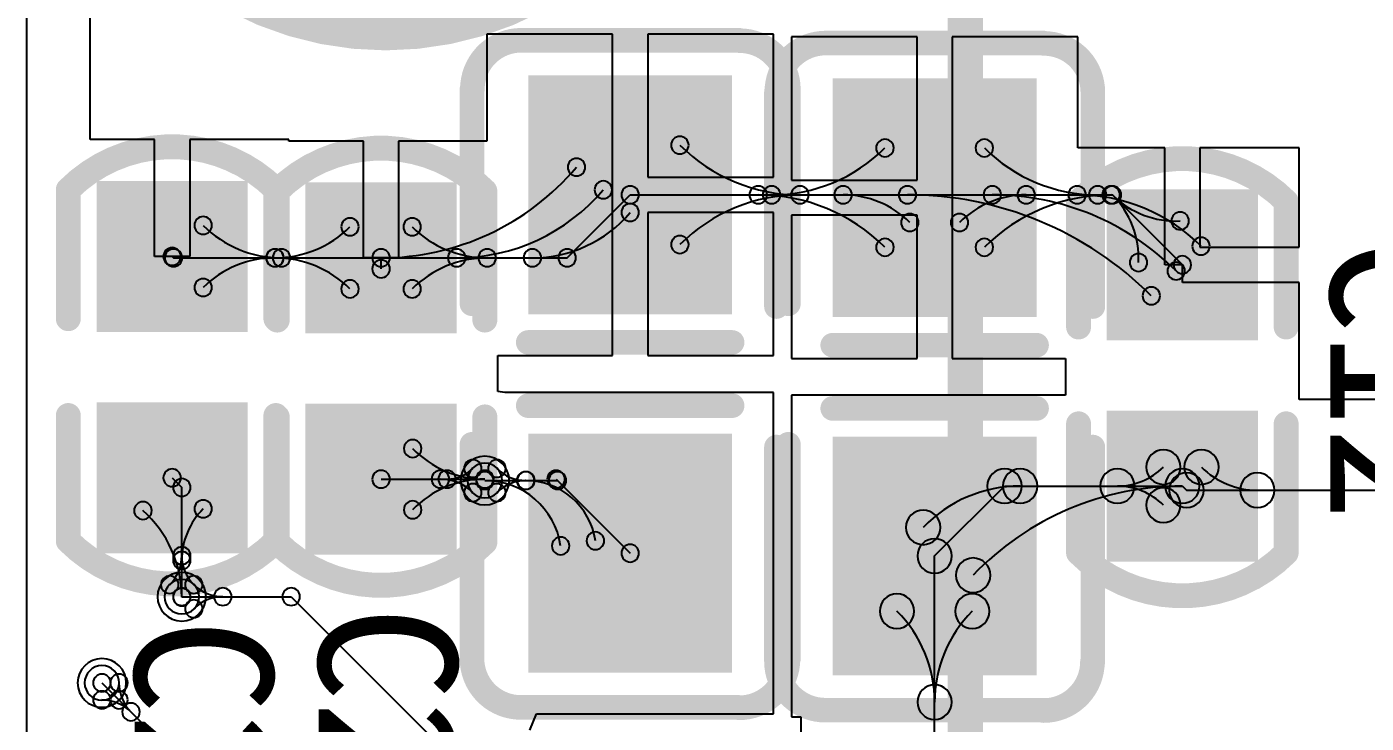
# Model space of a CAD drawing. Header units: inches. Extents: x 32166 to 66782, y 2386 to 7162.
# Drawn here: x 32666.61 to 32710.17, y 3834.16 to 3856.82 of the extents above; entities that cross this region are included whole.
import ezdxf

# ---------------------------------------------------------------- set-up
doc = ezdxf.new("R2010")
doc.units = ezdxf.units.IN
doc.header["$LTSCALE"] = 0.64311
doc.header["$MEASUREMENT"] = 0
for name, color, linetype in [('KEEPOUTLAYER', 6, 'CONTINUOUS'), ('MULTILAYER', 9, 'CONTINUOUS'), ('TOPLAYER', 1, 'CONTINUOUS'), ('TOPOVERLAY', 2, 'CONTINUOUS'), ('TOPPASTE', 8, 'CONTINUOUS'), ('TOPSOLDER', 216, 'CONTINUOUS')]:
    doc.layers.add(name, color=color, linetype=linetype)
doc.styles.get("Standard").update_dxf_attribs({"font": 'txt', "width": 0.8})

msp = doc.modelspace()

# ---------------------------------------------------------------- linework, layer by layer
at = {"layer": 'KEEPOUTLAYER'}
msp.add_line((32666.613, 3758.354), (32666.613, 3965.355), dxfattribs=at)
at = {"layer": 'MULTILAYER'}
for centre, start, end in [((32681.508, 3842.055), 0, 180), ((32681.508, 3842.055), 180, 0), ((32671.653, 3838.275), 0, 180), ((32671.653, 3838.275), 180, 0), ((32669.056, 3835.471), 0, 180), ((32669.056, 3835.471), 180, 0)]:
    msp.add_arc(centre, 0.562, start, end, dxfattribs=at)
at = {"layer": 'TOPLAYER'}
for p, q in [((32668.677, 3853.145), (32668.677, 3899.7)), ((32685.661, 3856.578), (32681.575, 3856.578)), ((32681.575, 3856.578), (32681.575, 3853.1)), ((32685.661, 3851.348), (32685.661, 3856.578)), ((32690.89, 3856.578), (32686.804, 3856.578)), ((32686.804, 3856.578), (32686.804, 3851.92)), ((32690.89, 3851.92), (32690.89, 3856.578)), ((32695.561, 3856.488), (32691.475, 3856.488)), ((32691.475, 3856.488), (32691.475, 3851.83)), ((32695.561, 3851.83), (32695.561, 3856.488)), ((32700.79, 3856.488), (32696.704, 3856.488)), ((32696.704, 3856.488), (32696.704, 3851.258)), ((32700.79, 3852.875), (32700.79, 3856.488)), ((32670.766, 3853.145), (32668.677, 3853.145)), ((32670.766, 3849.343), (32670.766, 3853.145)), ((32675.138, 3853.145), (32671.909, 3853.145)), ((32671.909, 3853.145), (32671.909, 3849.343)), ((32675.138, 3853.1), (32675.138, 3853.145)), ((32677.561, 3853.1), (32675.138, 3853.1)), ((32677.561, 3849.298), (32677.561, 3853.1)), ((32681.575, 3853.1), (32678.704, 3853.1)), ((32678.704, 3853.1), (32678.704, 3849.298)), ((32703.616, 3852.875), (32700.79, 3852.875)), ((32703.616, 3849.073), (32703.616, 3852.875)), ((32707.988, 3852.875), (32704.759, 3852.875)), ((32704.759, 3852.875), (32704.759, 3849.646)), ((32707.988, 3849.646), (32707.988, 3852.875)), ((32686.804, 3851.92), (32690.89, 3851.92)), ((32691.475, 3851.83), (32695.561, 3851.83)), ((32684.183, 3849.3), (32686.233, 3851.349)), ((32685.661, 3846.12), (32685.661, 3851.348)), ((32686.233, 3851.349), (32701.913, 3851.349)), ((32696.704, 3851.258), (32696.704, 3846.03)), ((32701.913, 3851.349), (32704.188, 3849.075)), ((32690.89, 3850.777), (32686.804, 3850.777)), ((32686.804, 3850.777), (32686.804, 3846.12)), ((32690.89, 3846.12), (32690.89, 3850.777)), ((32695.561, 3850.687), (32691.475, 3850.687)), ((32691.475, 3850.687), (32691.475, 3846.03)), ((32695.561, 3846.03), (32695.561, 3850.687)), ((32704.759, 3849.646), (32707.988, 3849.646)), ((32671.909, 3849.343), (32670.766, 3849.343)), ((32671.338, 3849.345), (32671.383, 3849.3)), ((32671.383, 3849.3), (32678.133, 3849.3)), ((32678.704, 3849.298), (32677.561, 3849.298)), ((32678.133, 3849.3), (32684.183, 3849.3)), ((32678.133, 3848.94), (32678.133, 3849.3)), ((32704.187, 3849.073), (32703.616, 3849.073)), ((32704.187, 3848.503), (32704.187, 3849.073)), ((32707.988, 3848.503), (32704.187, 3848.503)), ((32707.988, 3845.274), (32707.988, 3848.503)), ((32681.933, 3845.499), (32681.933, 3846.12)), ((32681.933, 3846.12), (32685.661, 3846.12)), ((32686.804, 3846.12), (32690.89, 3846.12)), ((32691.475, 3846.03), (32695.561, 3846.03)), ((32696.704, 3846.03), (32700.388, 3846.03)), ((32700.388, 3846.03), (32700.388, 3845.274)), ((32681.933, 3844.949), (32681.933, 3845.499)), ((32700.388, 3845.274), (32700.388, 3844.829)), ((32707.988, 3844.69), (32707.988, 3845.274)), ((32682.158, 3844.919), (32681.933, 3844.949)), ((32690.89, 3844.919), (32682.158, 3844.919)), ((32690.89, 3834.461), (32690.89, 3844.919)), ((32698.912, 3844.835), (32698.855, 3844.829)), ((32698.912, 3844.829), (32698.912, 3844.835)), ((32698.855, 3844.829), (32691.475, 3844.829)), ((32691.475, 3844.829), (32691.475, 3834.371)), ((32700.388, 3844.829), (32698.912, 3844.829)), ((32715.393, 3844.69), (32707.988, 3844.69)), ((32671.338, 3842.145), (32671.653, 3841.83)), ((32671.653, 3838.275), (32671.653, 3841.83)), ((32678.133, 3842.1), (32681.508, 3842.1)), ((32681.508, 3842.055), (32683.868, 3842.055)), ((32683.823, 3842.1), (32683.868, 3842.055)), ((32683.868, 3842.055), (32686.233, 3839.69)), ((32696.133, 3839.6), (32698.407, 3841.875)), ((32698.407, 3841.875), (32704.188, 3841.875)), ((32704.188, 3841.875), (32704.323, 3841.74)), ((32704.323, 3841.74), (32715.393, 3841.74)), ((32696.133, 3830.4), (32696.133, 3839.6)), ((32671.653, 3838.275), (32675.208, 3838.275)), ((32675.208, 3838.275), (32683.263, 3830.22)), ((32669.056, 3835.471), (32669.61, 3834.918)), ((32669.056, 3835.471), (32672.305, 3832.222)), ((32682.969, 3833.933), (32683.187, 3834.461)), ((32683.187, 3834.461), (32690.89, 3834.461)), ((32691.475, 3834.371), (32691.777, 3834.371)), ((32691.777, 3834.371), (32691.777, 3834.216)), ((32691.777, 3834.216), (32691.777, 3834.216)), ((32691.777, 3834.216), (32691.777, 3826.044))]:
    msp.add_line(p, q, dxfattribs=at)
for centre, radius, start, end in [((32687.849, 3852.965), 0.286, 0, 180), ((32687.849, 3852.965), 0.286, 0, 180), ((32687.849, 3852.965), 0.286, 0, 180), ((32694.516, 3852.875), 0.286, 0, 180), ((32694.516, 3852.875), 0.286, 0, 180), ((32694.516, 3852.875), 0.286, 0, 180), ((32697.749, 3852.875), 0.286, 0, 180), ((32697.749, 3852.875), 0.286, 0, 180), ((32697.749, 3852.875), 0.286, 0, 180), ((32687.849, 3852.965), 0.286, 180, 0), ((32687.849, 3852.965), 0.286, 180, 0), ((32687.849, 3852.965), 0.286, 180, 0), ((32691.752, 3856.868), 5.519, 225.0001, 270.0001), ((32691.752, 3856.868), 5.519, 225.0001, 270.0001), ((32691.752, 3856.868), 5.519, 225.0001, 270.0001), ((32690.831, 3856.56), 5.212, 269.9999, 314.9999), ((32690.831, 3856.56), 5.212, 269.9999, 314.9999), ((32690.831, 3856.56), 5.212, 269.9999, 314.9999), ((32694.516, 3852.875), 0.286, 180, 0), ((32694.516, 3852.875), 0.286, 180, 0), ((32694.516, 3852.875), 0.286, 180, 0), ((32697.749, 3852.875), 0.286, 180, 0), ((32697.749, 3852.875), 0.286, 180, 0), ((32697.749, 3852.875), 0.286, 180, 0), ((32701.434, 3856.56), 5.212, 225.0001, 270.0001), ((32701.434, 3856.56), 5.212, 225.0001, 270.0001), ((32701.434, 3856.56), 5.212, 225.0001, 270.0001), ((32678.133, 3857.61), 8.311, 270, 319.848), ((32678.133, 3857.61), 8.311, 270, 319.848), ((32678.133, 3857.61), 8.311, 270, 319.848), ((32684.486, 3852.251), 0.286, 0, 180), ((32684.486, 3852.251), 0.286, 0, 180), ((32684.486, 3852.251), 0.286, 0, 180), ((32684.486, 3852.251), 0.286, 180, 0), ((32684.486, 3852.251), 0.286, 180, 0), ((32684.486, 3852.251), 0.286, 180, 0), ((32680.593, 3855.535), 6.236, 270, 319.848), ((32680.593, 3855.535), 6.236, 270, 319.848), ((32680.593, 3855.535), 6.236, 270, 319.848), ((32685.359, 3851.514), 0.286, 0, 180), ((32685.359, 3851.514), 0.286, 0, 180), ((32685.359, 3851.514), 0.286, 0, 180), ((32685.359, 3851.514), 0.286, 180, 0), ((32685.359, 3851.514), 0.286, 180, 0), ((32685.359, 3851.514), 0.286, 180, 0), ((32686.233, 3851.349), 0.286, 0, 180), ((32686.233, 3851.349), 0.286, 0, 180), ((32690.397, 3851.349), 0.286, 0, 180), ((32690.397, 3851.349), 0.286, 0, 180), ((32690.397, 3851.349), 0.286, 0, 180), ((32690.831, 3851.349), 0.286, 0, 180), ((32690.831, 3851.349), 0.286, 0, 180), ((32690.831, 3851.349), 0.286, 0, 180), ((32691.752, 3851.349), 0.286, 0, 180), ((32691.752, 3851.349), 0.286, 0, 180), ((32691.752, 3851.349), 0.286, 0, 180), ((32691.752, 3851.349), 0.286, 0, 180), ((32691.752, 3851.349), 0.286, 0, 180), ((32691.752, 3851.349), 0.286, 0, 180), ((32693.156, 3851.349), 0.286, 0, 180), ((32693.156, 3851.349), 0.286, 0, 180), ((32693.156, 3851.349), 0.286, 0, 180), ((32695.248, 3851.349), 0.286, 0, 180), ((32695.248, 3851.349), 0.286, 0, 180), ((32695.248, 3851.349), 0.286, 0, 180), ((32698.007, 3851.349), 0.286, 0, 180), ((32698.007, 3851.349), 0.286, 0, 180), ((32698.007, 3851.349), 0.286, 0, 180), ((32699.11, 3851.349), 0.286, 0, 180), ((32699.11, 3851.349), 0.286, 0, 180), ((32699.11, 3851.349), 0.286, 0, 180), ((32700.767, 3851.349), 0.286, 0, 180), ((32700.767, 3851.349), 0.286, 0, 180), ((32700.767, 3851.349), 0.286, 0, 180), ((32701.434, 3851.349), 0.286, 0, 180), ((32701.434, 3851.349), 0.286, 0, 180), ((32701.434, 3851.349), 0.286, 0, 180), ((32701.869, 3851.349), 0.286, 0, 180), ((32701.869, 3851.349), 0.286, 0, 180), ((32701.869, 3851.349), 0.286, 0, 180), ((32701.913, 3851.349), 0.286, 0, 180), ((32701.913, 3851.349), 0.286, 0, 180), ((32701.914, 3851.349), 0.286, 0, 180), ((32701.914, 3851.349), 0.286, 0, 180), ((32701.914, 3851.349), 0.286, 0, 180), ((32701.914, 3851.349), 0.286, 0, 180), ((32701.914, 3851.349), 0.286, 0, 180), ((32701.914, 3851.349), 0.286, 0, 180), ((32686.233, 3851.349), 0.286, 180, 0), ((32686.233, 3851.349), 0.286, 180, 0), ((32686.233, 3850.777), 0.286, 0, 180), ((32686.233, 3850.777), 0.286, 0, 180), ((32686.233, 3850.777), 0.286, 0, 180), ((32691.752, 3845.83), 5.519, 89.9999, 134.9999), ((32691.752, 3845.83), 5.519, 89.9999, 134.9999), ((32691.752, 3845.83), 5.519, 89.9999, 134.9999), ((32690.397, 3851.349), 0.286, 180, 0), ((32690.397, 3851.349), 0.286, 180, 0), ((32690.397, 3851.349), 0.286, 180, 0), ((32690.397, 3845.523), 5.826, 45.0001, 90.0001), ((32690.397, 3845.523), 5.826, 45.0001, 90.0001), ((32690.397, 3845.523), 5.826, 45.0001, 90.0001), ((32690.831, 3851.349), 0.286, 180, 0), ((32690.831, 3851.349), 0.286, 180, 0), ((32690.831, 3851.349), 0.286, 180, 0), ((32691.752, 3851.349), 0.286, 180, 0), ((32691.752, 3851.349), 0.286, 180, 0), ((32691.752, 3851.349), 0.286, 180, 0), ((32691.752, 3851.349), 0.286, 180, 0), ((32691.752, 3851.349), 0.286, 180, 0), ((32691.752, 3851.349), 0.286, 180, 0), ((32693.156, 3851.349), 0.286, 180, 0), ((32693.156, 3851.349), 0.286, 180, 0), ((32693.156, 3851.349), 0.286, 180, 0), ((32693.156, 3848.282), 3.067, 44.9999, 89.9999), ((32693.156, 3848.282), 3.067, 44.9999, 89.9999), ((32693.156, 3848.282), 3.067, 44.9999, 89.9999), ((32695.248, 3851.349), 0.286, 180, 0), ((32695.248, 3851.349), 0.286, 180, 0), ((32695.248, 3851.349), 0.286, 180, 0), ((32695.248, 3840.135), 11.214, 45, 90), ((32695.248, 3840.135), 11.214, 45, 90), ((32695.248, 3840.135), 11.214, 45, 90), ((32699.11, 3848.282), 3.067, 90.0001, 135.0001), ((32699.11, 3848.282), 3.067, 90.0001, 135.0001), ((32699.11, 3848.282), 3.067, 90.0001, 135.0001), ((32698.007, 3851.349), 0.286, 180, 0), ((32698.007, 3851.349), 0.286, 180, 0), ((32698.007, 3851.349), 0.286, 180, 0), ((32701.869, 3845.523), 5.826, 89.9999, 134.9999), ((32701.869, 3845.523), 5.826, 89.9999, 134.9999), ((32701.869, 3845.523), 5.826, 89.9999, 134.9999), ((32698.007, 3842.894), 8.455, 45, 90), ((32698.007, 3842.894), 8.455, 45, 90), ((32698.007, 3842.894), 8.455, 45, 90), ((32699.11, 3851.349), 0.286, 180, 0), ((32699.11, 3851.349), 0.286, 180, 0), ((32699.11, 3851.349), 0.286, 180, 0), ((32700.767, 3851.349), 0.286, 180, 0), ((32700.767, 3851.349), 0.286, 180, 0), ((32700.767, 3851.349), 0.286, 180, 0), ((32700.767, 3845.653), 5.695, 45, 90), ((32700.767, 3845.653), 5.695, 45, 90), ((32700.767, 3845.653), 5.695, 45, 90), ((32701.434, 3851.349), 0.286, 180, 0), ((32701.434, 3851.349), 0.286, 180, 0), ((32701.434, 3851.349), 0.286, 180, 0), ((32701.869, 3851.349), 0.286, 180, 0), ((32701.869, 3851.349), 0.286, 180, 0), ((32701.869, 3851.349), 0.286, 180, 0), ((32701.914, 3851.349), 0.286, 180, 0), ((32701.914, 3851.349), 0.286, 180, 0), ((32701.914, 3851.349), 0.286, 180, 0), ((32701.914, 3851.349), 0.286, 180, 0), ((32701.914, 3851.349), 0.286, 180, 0), ((32701.914, 3851.349), 0.286, 180, 0), ((32701.913, 3851.349), 0.286, 180, 0), ((32701.913, 3851.349), 0.286, 180, 0), ((32699.859, 3849.294), 2.906, 357.0951, 45.0001), ((32703.968, 3853.403), 2.906, 224.9999, 272.9049), ((32703.968, 3853.403), 2.906, 224.9999, 272.9049), ((32699.859, 3849.294), 2.906, 357.0951, 45.0001), ((32703.968, 3853.403), 2.906, 224.9999, 272.9049), ((32699.859, 3849.294), 2.906, 357.0951, 45.0001), ((32672.348, 3850.355), 0.286, 0, 180), ((32672.348, 3850.355), 0.286, 0, 180), ((32672.348, 3850.355), 0.286, 0, 180), ((32677.123, 3850.31), 0.286, 0, 180), ((32677.123, 3850.31), 0.286, 0, 180), ((32677.123, 3850.31), 0.286, 0, 180), ((32679.143, 3850.31), 0.286, 0, 180), ((32679.143, 3850.31), 0.286, 0, 180), ((32679.143, 3850.31), 0.286, 0, 180), ((32683.053, 3853.46), 4.161, 270, 319.848), ((32683.053, 3853.46), 4.161, 270, 319.848), ((32683.053, 3853.46), 4.161, 270, 319.848), ((32686.233, 3850.777), 0.286, 180, 0), ((32686.233, 3850.777), 0.286, 180, 0), ((32686.233, 3850.777), 0.286, 180, 0), ((32695.325, 3850.451), 0.286, 0, 180), ((32695.325, 3850.451), 0.286, 0, 180), ((32695.325, 3850.451), 0.286, 0, 180), ((32696.941, 3850.451), 0.286, 0, 180), ((32696.941, 3850.451), 0.286, 0, 180), ((32696.941, 3850.451), 0.286, 0, 180), ((32704.115, 3850.501), 0.286, 0, 180), ((32704.115, 3850.501), 0.286, 0, 180), ((32704.115, 3850.501), 0.286, 0, 180), ((32704.115, 3850.501), 0.286, 180, 0), ((32704.115, 3850.501), 0.286, 180, 0), ((32704.115, 3850.501), 0.286, 180, 0), ((32672.348, 3850.355), 0.286, 180, 0), ((32672.348, 3850.355), 0.286, 180, 0), ((32672.348, 3850.355), 0.286, 180, 0), ((32674.896, 3852.902), 3.603, 225.0001, 270.0001), ((32674.896, 3852.902), 3.603, 225.0001, 270.0001), ((32674.896, 3852.902), 3.603, 225.0001, 270.0001), ((32674.683, 3852.749), 3.449, 269.9999, 314.9999), ((32674.683, 3852.749), 3.449, 269.9999, 314.9999), ((32674.683, 3852.749), 3.449, 269.9999, 314.9999), ((32677.123, 3850.31), 0.286, 180, 0), ((32677.123, 3850.31), 0.286, 180, 0), ((32677.123, 3850.31), 0.286, 180, 0), ((32679.143, 3850.31), 0.286, 180, 0), ((32679.143, 3850.31), 0.286, 180, 0), ((32679.143, 3850.31), 0.286, 180, 0), ((32681.582, 3852.749), 3.449, 225.0001, 270.0001), ((32681.582, 3852.749), 3.449, 225.0001, 270.0001), ((32681.582, 3852.749), 3.449, 225.0001, 270.0001), ((32695.325, 3850.451), 0.286, 180, 0), ((32695.325, 3850.451), 0.286, 180, 0), ((32695.325, 3850.451), 0.286, 180, 0), ((32696.941, 3850.451), 0.286, 180, 0), ((32696.941, 3850.451), 0.286, 180, 0), ((32696.941, 3850.451), 0.286, 180, 0), ((32671.338, 3849.345), 0.286, 0, 180), ((32687.849, 3849.732), 0.286, 0, 180), ((32687.849, 3849.732), 0.286, 0, 180), ((32687.849, 3849.732), 0.286, 0, 180), ((32687.849, 3849.732), 0.286, 180, 0), ((32687.849, 3849.732), 0.286, 180, 0), ((32687.849, 3849.732), 0.286, 180, 0), ((32694.516, 3849.642), 0.286, 0, 180), ((32694.516, 3849.642), 0.286, 0, 180), ((32694.516, 3849.642), 0.286, 0, 180), ((32694.516, 3849.642), 0.286, 180, 0), ((32694.516, 3849.642), 0.286, 180, 0), ((32694.516, 3849.642), 0.286, 180, 0), ((32697.749, 3849.642), 0.286, 0, 180), ((32697.749, 3849.642), 0.286, 0, 180), ((32697.749, 3849.642), 0.286, 0, 180), ((32697.749, 3849.642), 0.286, 180, 0), ((32697.749, 3849.642), 0.286, 180, 0), ((32697.749, 3849.642), 0.286, 180, 0), ((32704.794, 3849.681), 0.286, 0, 180), ((32704.794, 3849.681), 0.286, 0, 180), ((32704.794, 3849.681), 0.286, 0, 180), ((32704.794, 3849.681), 0.286, 180, 0), ((32704.794, 3849.681), 0.286, 180, 0), ((32704.794, 3849.681), 0.286, 180, 0), ((32671.338, 3849.345), 0.286, 180, 0), ((32671.383, 3849.3), 0.286, 0, 180), ((32671.383, 3849.3), 0.286, 0, 180), ((32671.383, 3849.3), 0.286, 180, 0), ((32671.383, 3849.3), 0.286, 180, 0), ((32674.678, 3846.004), 3.296, 89.9999, 134.9999), ((32674.678, 3846.004), 3.296, 89.9999, 134.9999), ((32674.678, 3846.004), 3.296, 89.9999, 134.9999), ((32674.678, 3849.3), 0.286, 0, 180), ((32674.678, 3849.3), 0.286, 0, 180), ((32674.678, 3849.3), 0.286, 0, 180), ((32674.678, 3849.3), 0.286, 180, 0), ((32674.678, 3849.3), 0.286, 180, 0), ((32674.678, 3849.3), 0.286, 180, 0), ((32674.683, 3849.3), 0.286, 0, 180), ((32674.683, 3849.3), 0.286, 0, 180), ((32674.683, 3849.3), 0.286, 0, 180), ((32674.683, 3849.3), 0.286, 0, 180), ((32674.683, 3849.3), 0.286, 0, 180), ((32674.683, 3849.3), 0.286, 0, 180), ((32674.683, 3849.3), 0.286, 180, 0), ((32674.683, 3849.3), 0.286, 180, 0), ((32674.683, 3849.3), 0.286, 180, 0), ((32674.683, 3849.3), 0.286, 180, 0), ((32674.683, 3849.3), 0.286, 180, 0), ((32674.683, 3849.3), 0.286, 180, 0), ((32674.896, 3849.3), 0.286, 0, 180), ((32674.896, 3849.3), 0.286, 0, 180), ((32674.896, 3849.3), 0.286, 0, 180), ((32674.896, 3849.3), 0.286, 180, 0), ((32674.896, 3849.3), 0.286, 180, 0), ((32674.896, 3849.3), 0.286, 180, 0), ((32674.683, 3845.85), 3.449, 45.0001, 90.0001), ((32674.683, 3845.85), 3.449, 45.0001, 90.0001), ((32674.683, 3845.85), 3.449, 45.0001, 90.0001), ((32678.133, 3849.3), 0.286, 0, 180), ((32678.133, 3849.3), 0.286, 0, 180), ((32678.133, 3849.3), 0.286, 0, 180), ((32678.133, 3849.3), 0.286, 180, 0), ((32678.133, 3849.3), 0.286, 180, 0), ((32678.133, 3849.3), 0.286, 180, 0), ((32678.133, 3848.94), 0.286, 0, 180), ((32678.133, 3849.3), 0.286, 0, 180), ((32678.133, 3849.3), 0.286, 0, 180), ((32678.133, 3849.3), 0.286, 0, 180), ((32678.133, 3849.3), 0.286, 180, 0), ((32678.133, 3849.3), 0.286, 180, 0), ((32678.133, 3849.3), 0.286, 180, 0), ((32681.582, 3845.85), 3.449, 89.9999, 134.9999), ((32681.582, 3845.85), 3.449, 89.9999, 134.9999), ((32681.582, 3845.85), 3.449, 89.9999, 134.9999), ((32680.593, 3849.3), 0.286, 0, 180), ((32680.593, 3849.3), 0.286, 0, 180), ((32680.593, 3849.3), 0.286, 0, 180), ((32680.593, 3849.3), 0.286, 180, 0), ((32680.593, 3849.3), 0.286, 180, 0), ((32680.593, 3849.3), 0.286, 180, 0), ((32681.582, 3849.3), 0.286, 0, 180), ((32681.582, 3849.3), 0.286, 0, 180), ((32681.582, 3849.3), 0.286, 0, 180), ((32681.582, 3849.3), 0.286, 0, 180), ((32681.582, 3849.3), 0.286, 0, 180), ((32681.582, 3849.3), 0.286, 0, 180), ((32681.582, 3849.3), 0.286, 180, 0), ((32681.582, 3849.3), 0.286, 180, 0), ((32681.582, 3849.3), 0.286, 180, 0), ((32681.582, 3849.3), 0.286, 180, 0), ((32681.582, 3849.3), 0.286, 180, 0), ((32681.582, 3849.3), 0.286, 180, 0), ((32683.053, 3849.3), 0.286, 0, 180), ((32683.053, 3849.3), 0.286, 0, 180), ((32683.053, 3849.3), 0.286, 0, 180), ((32683.053, 3849.3), 0.286, 180, 0), ((32683.053, 3849.3), 0.286, 180, 0), ((32683.053, 3849.3), 0.286, 180, 0), ((32684.183, 3849.3), 0.286, 0, 180), ((32684.183, 3849.3), 0.286, 0, 180), ((32684.183, 3849.3), 0.286, 180, 0), ((32684.183, 3849.3), 0.286, 180, 0), ((32702.761, 3849.147), 0.286, 0, 180), ((32702.761, 3849.147), 0.286, 0, 180), ((32702.761, 3849.147), 0.286, 0, 180), ((32704.188, 3849.075), 0.286, 0, 180), ((32678.133, 3848.94), 0.286, 180, 0), ((32702.761, 3849.147), 0.286, 180, 0), ((32702.761, 3849.147), 0.286, 180, 0), ((32702.761, 3849.147), 0.286, 180, 0), ((32703.986, 3848.872), 0.286, 0, 180), ((32703.986, 3848.872), 0.286, 0, 180), ((32703.986, 3848.872), 0.286, 0, 180), ((32703.986, 3848.872), 0.286, 180, 0), ((32703.986, 3848.872), 0.286, 180, 0), ((32703.986, 3848.872), 0.286, 180, 0), ((32704.188, 3849.075), 0.286, 180, 0), ((32672.348, 3848.334), 0.286, 0, 180), ((32672.348, 3848.334), 0.286, 0, 180), ((32672.348, 3848.334), 0.286, 0, 180), ((32672.348, 3848.334), 0.286, 180, 0), ((32672.348, 3848.334), 0.286, 180, 0), ((32672.348, 3848.334), 0.286, 180, 0), ((32677.123, 3848.289), 0.286, 0, 180), ((32677.123, 3848.289), 0.286, 0, 180), ((32677.123, 3848.289), 0.286, 0, 180), ((32679.143, 3848.289), 0.286, 0, 180), ((32679.143, 3848.289), 0.286, 0, 180), ((32679.143, 3848.289), 0.286, 0, 180), ((32703.177, 3848.064), 0.286, 0, 180), ((32703.177, 3848.064), 0.286, 0, 180), ((32703.177, 3848.064), 0.286, 0, 180), ((32677.123, 3848.289), 0.286, 180, 0), ((32677.123, 3848.289), 0.286, 180, 0), ((32677.123, 3848.289), 0.286, 180, 0), ((32679.143, 3848.289), 0.286, 180, 0), ((32679.143, 3848.289), 0.286, 180, 0), ((32679.143, 3848.289), 0.286, 180, 0), ((32703.177, 3848.064), 0.286, 180, 0), ((32703.177, 3848.064), 0.286, 180, 0), ((32703.177, 3848.064), 0.286, 180, 0), ((32679.159, 3843.094), 0.286, 0, 180), ((32679.159, 3843.094), 0.286, 0, 180), ((32679.159, 3843.094), 0.286, 0, 180), ((32679.159, 3843.094), 0.286, 180, 0), ((32679.159, 3843.094), 0.286, 180, 0), ((32679.159, 3843.094), 0.286, 180, 0), ((32681.508, 3845.371), 3.271, 224.1079, 269.9999), ((32681.508, 3845.371), 3.271, 224.1079, 269.9999), ((32681.508, 3845.371), 3.271, 224.1079, 269.9999), ((32681.116, 3842.446), 0.286, 0, 180), ((32681.116, 3842.446), 0.286, 0, 180), ((32681.116, 3842.446), 0.286, 0, 180), ((32681.899, 3842.446), 0.286, 0, 180), ((32681.899, 3842.446), 0.286, 0, 180), ((32681.899, 3842.446), 0.286, 0, 180), ((32703.569, 3842.493), 0.562, 0, 180), ((32703.569, 3842.493), 0.562, 0, 180), ((32703.569, 3842.493), 0.562, 0, 180), ((32704.807, 3842.493), 0.562, 0, 180), ((32704.807, 3842.493), 0.562, 0, 180), ((32704.807, 3842.493), 0.562, 0, 180), ((32671.338, 3842.145), 0.286, 0, 180), ((32678.133, 3842.1), 0.286, 0, 180), ((32680.063, 3842.1), 0.286, 0, 180), ((32680.063, 3842.1), 0.286, 0, 180), ((32680.063, 3842.1), 0.286, 0, 180), ((32680.28, 3842.1), 0.286, 0, 180), ((32680.28, 3842.1), 0.286, 0, 180), ((32680.28, 3842.1), 0.286, 0, 180), ((32680.28, 3843.283), 1.183, 270.0002, 315.0002), ((32680.28, 3843.283), 1.183, 270.0002, 315.0002), ((32680.28, 3843.283), 1.183, 270.0002, 315.0002), ((32681.116, 3842.446), 0.286, 180, 0), ((32681.116, 3842.446), 0.286, 180, 0), ((32681.116, 3842.446), 0.286, 180, 0), ((32681.508, 3842.055), 0.562, 0, 180), ((32681.508, 3842.1), 0.286, 0, 180), ((32681.508, 3842.1), 0.286, 0, 180), ((32681.508, 3842.1), 0.286, 0, 180), ((32681.508, 3842.1), 0.286, 0, 180), ((32681.508, 3842.1), 0.286, 0, 180), ((32681.508, 3842.1), 0.286, 0, 180), ((32681.508, 3842.1), 0.286, 0, 180), ((32681.508, 3842.055), 0.286, 0, 180), ((32681.508, 3842.055), 0.286, 0, 180), ((32681.508, 3842.055), 0.286, 0, 180), ((32681.508, 3842.055), 0.286, 0, 180), ((32681.899, 3842.446), 0.286, 180, 0), ((32681.899, 3842.446), 0.286, 180, 0), ((32681.899, 3842.446), 0.286, 180, 0), ((32682.844, 3843.391), 1.336, 224.9996, 269.9996), ((32682.844, 3843.391), 1.336, 224.9996, 269.9996), ((32682.844, 3843.391), 1.336, 224.9996, 269.9996), ((32682.832, 3842.055), 0.286, 0, 180), ((32682.832, 3842.055), 0.286, 0, 180), ((32682.832, 3842.055), 0.286, 0, 180), ((32682.844, 3842.055), 0.286, 0, 180), ((32682.844, 3842.055), 0.286, 0, 180), ((32682.844, 3842.055), 0.286, 0, 180), ((32682.844, 3842.055), 0.286, 0, 180), ((32682.844, 3842.055), 0.286, 0, 180), ((32682.844, 3842.055), 0.286, 0, 180), ((32683.823, 3842.1), 0.286, 0, 180), ((32683.868, 3842.055), 0.286, 0, 180), ((32683.868, 3842.055), 0.286, 0, 180), ((32683.868, 3842.055), 0.286, 0, 180), ((32698.407, 3841.875), 0.562, 0, 180), ((32698.407, 3841.875), 0.562, 0, 180), ((32698.912, 3841.875), 0.562, 0, 180), ((32698.912, 3841.875), 0.562, 0, 180), ((32698.912, 3841.875), 0.562, 0, 180), ((32702.075, 3841.875), 0.562, 0, 180), ((32702.075, 3841.875), 0.562, 0, 180), ((32702.075, 3841.875), 0.562, 0, 180), ((32702.075, 3841.875), 0.562, 0, 180), ((32702.075, 3841.875), 0.562, 0, 180), ((32702.075, 3841.875), 0.562, 0, 180), ((32702.075, 3843.988), 2.113, 270.0002, 315.0002), ((32702.075, 3843.988), 2.113, 270.0002, 315.0002), ((32702.075, 3843.988), 2.113, 270.0002, 315.0002), ((32703.569, 3842.493), 0.562, 180, 0), ((32703.569, 3842.493), 0.562, 180, 0), ((32703.569, 3842.493), 0.562, 180, 0), ((32704.187, 3841.875), 0.562, 0, 180), ((32704.187, 3841.875), 0.562, 0, 180), ((32704.187, 3841.875), 0.562, 0, 180), ((32704.188, 3841.875), 0.562, 0, 180), ((32704.188, 3841.875), 0.562, 0, 180), ((32704.323, 3841.74), 0.562, 0, 180), ((32704.323, 3841.74), 0.562, 0, 180), ((32704.807, 3842.493), 0.562, 180, 0), ((32704.807, 3842.493), 0.562, 180, 0), ((32704.807, 3842.493), 0.562, 180, 0), ((32706.626, 3844.313), 2.574, 224.9999, 269.9999), ((32706.626, 3844.313), 2.574, 224.9999, 269.9999), ((32706.626, 3844.313), 2.574, 224.9999, 269.9999), ((32706.626, 3841.74), 0.562, 0, 180), ((32706.626, 3841.74), 0.562, 0, 180), ((32706.626, 3841.74), 0.562, 0, 180), ((32671.338, 3842.145), 0.286, 180, 0), ((32671.653, 3841.83), 0.286, 0, 180), ((32671.653, 3841.83), 0.286, 0, 180), ((32671.653, 3841.83), 0.286, 180, 0), ((32671.653, 3841.83), 0.286, 180, 0), ((32678.133, 3842.1), 0.286, 180, 0), ((32681.508, 3838.828), 3.271, 90.0001, 135.8921), ((32681.508, 3838.828), 3.271, 90.0001, 135.8921), ((32681.508, 3838.828), 3.271, 90.0001, 135.8921), ((32680.063, 3842.1), 0.286, 180, 0), ((32680.063, 3842.1), 0.286, 180, 0), ((32680.063, 3842.1), 0.286, 180, 0), ((32680.28, 3842.1), 0.286, 180, 0), ((32680.28, 3842.1), 0.286, 180, 0), ((32680.28, 3842.1), 0.286, 180, 0), ((32680.063, 3840.61), 1.49, 44.9998, 89.9998), ((32680.063, 3840.61), 1.49, 44.9998, 89.9998), ((32680.063, 3840.61), 1.49, 44.9998, 89.9998), ((32681.116, 3841.663), 0.286, 0, 180), ((32681.116, 3841.663), 0.286, 0, 180), ((32681.116, 3841.663), 0.286, 0, 180), ((32681.508, 3842.055), 0.562, 180, 0), ((32681.508, 3842.1), 0.286, 180, 0), ((32681.508, 3842.1), 0.286, 180, 0), ((32681.508, 3842.1), 0.286, 180, 0), ((32681.508, 3842.1), 0.286, 180, 0), ((32681.508, 3842.1), 0.286, 180, 0), ((32681.508, 3842.1), 0.286, 180, 0), ((32681.508, 3842.1), 0.286, 180, 0), ((32681.508, 3842.055), 0.286, 180, 0), ((32681.508, 3842.055), 0.286, 180, 0), ((32681.508, 3842.055), 0.286, 180, 0), ((32681.508, 3842.055), 0.286, 180, 0), ((32681.508, 3839.565), 2.49, 8.393, 90), ((32681.508, 3839.565), 2.49, 8.393, 90), ((32681.508, 3839.565), 2.49, 8.393, 90), ((32681.899, 3841.663), 0.286, 0, 180), ((32681.899, 3841.663), 0.286, 0, 180), ((32681.899, 3841.663), 0.286, 0, 180), ((32682.844, 3840.718), 1.336, 90.0004, 135.0004), ((32682.844, 3840.718), 1.336, 90.0004, 135.0004), ((32682.844, 3840.718), 1.336, 90.0004, 135.0004), ((32682.832, 3842.055), 0.286, 180, 0), ((32682.832, 3842.055), 0.286, 180, 0), ((32682.832, 3842.055), 0.286, 180, 0), ((32682.844, 3842.055), 0.286, 180, 0), ((32682.844, 3842.055), 0.286, 180, 0), ((32682.844, 3842.055), 0.286, 180, 0), ((32682.844, 3842.055), 0.286, 180, 0), ((32682.844, 3842.055), 0.286, 180, 0), ((32682.844, 3842.055), 0.286, 180, 0), ((32682.832, 3839.76), 2.295, 8.393, 90), ((32682.832, 3839.76), 2.295, 8.393, 90), ((32682.832, 3839.76), 2.295, 8.393, 90), ((32683.823, 3842.1), 0.286, 180, 0), ((32683.868, 3842.055), 0.286, 180, 0), ((32683.868, 3842.055), 0.286, 180, 0), ((32683.868, 3842.055), 0.286, 180, 0), ((32698.912, 3837.506), 4.368, 89.9999, 136.1969), ((32698.912, 3837.506), 4.368, 89.9999, 136.1969), ((32698.912, 3837.506), 4.368, 89.9999, 136.1969), ((32704.187, 3832.447), 9.428, 90, 136.197), ((32704.187, 3832.447), 9.428, 90, 136.197), ((32704.187, 3832.447), 9.428, 90, 136.197), ((32698.407, 3841.875), 0.562, 180, 0), ((32698.407, 3841.875), 0.562, 180, 0), ((32698.912, 3841.875), 0.562, 180, 0), ((32698.912, 3841.875), 0.562, 180, 0), ((32698.912, 3841.875), 0.562, 180, 0), ((32702.075, 3841.875), 0.562, 180, 0), ((32702.075, 3841.875), 0.562, 180, 0), ((32702.075, 3841.875), 0.562, 180, 0), ((32702.075, 3841.875), 0.562, 180, 0), ((32702.075, 3841.875), 0.562, 180, 0), ((32702.075, 3841.875), 0.562, 180, 0), ((32702.075, 3839.761), 2.113, 44.9998, 89.9998), ((32702.075, 3839.761), 2.113, 44.9998, 89.9998), ((32702.075, 3839.761), 2.113, 44.9998, 89.9998), ((32703.569, 3841.256), 0.562, 0, 180), ((32703.569, 3841.256), 0.562, 0, 180), ((32703.569, 3841.256), 0.562, 0, 180), ((32704.187, 3841.875), 0.562, 180, 0), ((32704.187, 3841.875), 0.562, 180, 0), ((32704.187, 3841.875), 0.562, 180, 0), ((32704.188, 3841.875), 0.562, 180, 0), ((32704.188, 3841.875), 0.562, 180, 0), ((32670.389, 3841.077), 0.286, 0, 180), ((32670.389, 3841.077), 0.286, 0, 180), ((32670.389, 3841.077), 0.286, 0, 180), ((32672.348, 3841.134), 0.286, 0, 180), ((32672.348, 3841.134), 0.286, 0, 180), ((32672.348, 3841.134), 0.286, 0, 180), ((32679.159, 3841.105), 0.286, 0, 180), ((32679.159, 3841.105), 0.286, 0, 180), ((32679.159, 3841.105), 0.286, 0, 180), ((32681.116, 3841.663), 0.286, 180, 0), ((32681.116, 3841.663), 0.286, 180, 0), ((32681.116, 3841.663), 0.286, 180, 0), ((32681.899, 3841.663), 0.286, 180, 0), ((32681.899, 3841.663), 0.286, 180, 0), ((32681.899, 3841.663), 0.286, 180, 0), ((32704.323, 3841.74), 0.562, 180, 0), ((32704.323, 3841.74), 0.562, 180, 0), ((32706.626, 3841.74), 0.562, 180, 0), ((32706.626, 3841.74), 0.562, 180, 0), ((32706.626, 3841.74), 0.562, 180, 0), ((32670.389, 3841.077), 0.286, 180, 0), ((32670.389, 3841.077), 0.286, 180, 0), ((32670.389, 3841.077), 0.286, 180, 0), ((32667.887, 3838.262), 3.765, 359.9999, 48.3719), ((32667.887, 3838.262), 3.765, 359.9999, 48.3719), ((32667.887, 3838.262), 3.765, 359.9999, 48.3719), ((32674.027, 3839.456), 2.374, 135.0002, 180.0002), ((32674.027, 3839.456), 2.374, 135.0002, 180.0002), ((32674.027, 3839.456), 2.374, 135.0002, 180.0002), ((32672.348, 3841.134), 0.286, 180, 0), ((32672.348, 3841.134), 0.286, 180, 0), ((32672.348, 3841.134), 0.286, 180, 0), ((32679.159, 3841.105), 0.286, 180, 0), ((32679.159, 3841.105), 0.286, 180, 0), ((32679.159, 3841.105), 0.286, 180, 0), ((32695.759, 3840.53), 0.562, 0, 180), ((32695.759, 3840.53), 0.562, 0, 180), ((32695.759, 3840.53), 0.562, 0, 180), ((32703.569, 3841.256), 0.562, 180, 0), ((32703.569, 3841.256), 0.562, 180, 0), ((32703.569, 3841.256), 0.562, 180, 0), ((32695.759, 3840.53), 0.562, 180, 0), ((32695.759, 3840.53), 0.562, 180, 0), ((32695.759, 3840.53), 0.562, 180, 0), ((32683.971, 3839.928), 0.286, 0, 180), ((32683.971, 3839.928), 0.286, 0, 180), ((32683.971, 3839.928), 0.286, 0, 180), ((32685.102, 3840.095), 0.286, 0, 180), ((32685.102, 3840.095), 0.286, 0, 180), ((32685.102, 3840.095), 0.286, 0, 180), ((32685.102, 3840.095), 0.286, 180, 0), ((32685.102, 3840.095), 0.286, 180, 0), ((32685.102, 3840.095), 0.286, 180, 0), ((32696.133, 3839.6), 0.562, 0, 180), ((32696.133, 3839.6), 0.562, 0, 180), ((32670.317, 3839.611), 1.336, 314.9996, 359.9996), ((32670.317, 3839.611), 1.336, 314.9996, 359.9996), ((32670.317, 3839.611), 1.336, 314.9996, 359.9996), ((32671.653, 3839.611), 0.286, 0, 180), ((32671.653, 3839.611), 0.286, 0, 180), ((32671.653, 3839.611), 0.286, 0, 180), ((32671.653, 3839.611), 0.286, 0, 180), ((32671.653, 3839.611), 0.286, 0, 180), ((32671.653, 3839.611), 0.286, 0, 180), ((32671.653, 3839.456), 0.286, 0, 180), ((32671.653, 3839.456), 0.286, 0, 180), ((32671.653, 3839.456), 0.286, 0, 180), ((32671.653, 3839.611), 0.286, 180, 0), ((32671.653, 3839.611), 0.286, 180, 0), ((32671.653, 3839.611), 0.286, 180, 0), ((32671.653, 3839.611), 0.286, 180, 0), ((32671.653, 3839.611), 0.286, 180, 0), ((32671.653, 3839.611), 0.286, 180, 0), ((32672.989, 3839.611), 1.336, 180.0004, 225.0004), ((32672.989, 3839.611), 1.336, 180.0004, 225.0004), ((32672.989, 3839.611), 1.336, 180.0004, 225.0004), ((32683.971, 3839.928), 0.286, 180, 0), ((32683.971, 3839.928), 0.286, 180, 0), ((32683.971, 3839.928), 0.286, 180, 0), ((32686.233, 3839.69), 0.286, 0, 180), ((32686.233, 3839.69), 0.286, 180, 0), ((32671.653, 3839.456), 0.286, 180, 0), ((32671.653, 3839.456), 0.286, 180, 0), ((32671.653, 3839.456), 0.286, 180, 0), ((32696.133, 3839.6), 0.562, 180, 0), ((32696.133, 3839.6), 0.562, 180, 0), ((32697.383, 3838.973), 0.562, 0, 180), ((32697.383, 3838.973), 0.562, 0, 180), ((32697.383, 3838.973), 0.562, 0, 180), ((32671.261, 3838.666), 0.286, 0, 180), ((32671.261, 3838.666), 0.286, 0, 180), ((32671.261, 3838.666), 0.286, 0, 180), ((32671.653, 3838.275), 0.562, 0, 180), ((32672.044, 3838.666), 0.286, 0, 180), ((32672.044, 3838.666), 0.286, 0, 180), ((32672.044, 3838.666), 0.286, 0, 180), ((32672.044, 3838.666), 0.286, 0, 180), ((32672.044, 3838.666), 0.286, 0, 180), ((32672.044, 3838.666), 0.286, 0, 180), ((32697.383, 3838.973), 0.562, 180, 0), ((32697.383, 3838.973), 0.562, 180, 0), ((32697.383, 3838.973), 0.562, 180, 0), ((32671.261, 3838.666), 0.286, 180, 0), ((32671.261, 3838.666), 0.286, 180, 0), ((32671.261, 3838.666), 0.286, 180, 0), ((32671.653, 3838.275), 0.286, 0, 180), ((32671.653, 3838.275), 0.286, 0, 180), ((32671.653, 3838.262), 0.286, 0, 180), ((32671.653, 3838.262), 0.286, 0, 180), ((32671.653, 3838.262), 0.286, 0, 180), ((32672.044, 3838.666), 0.286, 180, 0), ((32672.044, 3838.666), 0.286, 180, 0), ((32672.044, 3838.666), 0.286, 180, 0), ((32672.044, 3838.666), 0.286, 180, 0), ((32672.044, 3838.666), 0.286, 180, 0), ((32672.044, 3838.666), 0.286, 180, 0), ((32672.989, 3839.611), 1.336, 224.9996, 269.9996), ((32672.989, 3839.611), 1.336, 224.9996, 269.9996), ((32672.989, 3839.611), 1.336, 224.9996, 269.9996), ((32672.989, 3838.275), 0.286, 0, 180), ((32672.989, 3838.275), 0.286, 0, 180), ((32672.989, 3838.275), 0.286, 0, 180), ((32672.989, 3838.275), 0.286, 0, 180), ((32672.989, 3838.275), 0.286, 0, 180), ((32672.989, 3838.275), 0.286, 0, 180), ((32675.208, 3838.275), 0.286, 0, 180), ((32675.208, 3838.275), 0.286, 0, 180), ((32694.908, 3837.804), 0.562, 0, 180), ((32694.908, 3837.804), 0.562, 0, 180), ((32694.908, 3837.804), 0.562, 0, 180), ((32697.358, 3837.804), 0.562, 0, 180), ((32697.358, 3837.804), 0.562, 0, 180), ((32697.358, 3837.804), 0.562, 0, 180), ((32671.653, 3838.275), 0.562, 180, 0), ((32671.653, 3838.275), 0.286, 180, 0), ((32671.653, 3838.275), 0.286, 180, 0), ((32671.653, 3838.262), 0.286, 180, 0), ((32671.653, 3838.262), 0.286, 180, 0), ((32671.653, 3838.262), 0.286, 180, 0), ((32672.044, 3837.883), 0.286, 0, 180), ((32672.044, 3837.883), 0.286, 0, 180), ((32672.044, 3837.883), 0.286, 0, 180), ((32672.044, 3837.883), 0.286, 180, 0), ((32672.044, 3837.883), 0.286, 180, 0), ((32672.044, 3837.883), 0.286, 180, 0), ((32672.989, 3836.938), 1.336, 90.0004, 135.0004), ((32672.989, 3836.938), 1.336, 90.0004, 135.0004), ((32672.989, 3836.938), 1.336, 90.0004, 135.0004), ((32672.989, 3838.275), 0.286, 180, 0), ((32672.989, 3838.275), 0.286, 180, 0), ((32672.989, 3838.275), 0.286, 180, 0), ((32672.989, 3838.275), 0.286, 180, 0), ((32672.989, 3838.275), 0.286, 180, 0), ((32672.989, 3838.275), 0.286, 180, 0), ((32675.208, 3838.275), 0.286, 180, 0), ((32675.208, 3838.275), 0.286, 180, 0), ((32694.908, 3837.804), 0.562, 180, 0), ((32694.908, 3837.804), 0.562, 180, 0), ((32694.908, 3837.804), 0.562, 180, 0), ((32691.95, 3834.846), 4.183, 0.0001, 45.0001), ((32691.95, 3834.846), 4.183, 0.0001, 45.0001), ((32691.95, 3834.846), 4.183, 0.0001, 45.0001), ((32700.315, 3834.846), 4.183, 134.9999, 179.9999), ((32700.315, 3834.846), 4.183, 134.9999, 179.9999), ((32700.315, 3834.846), 4.183, 134.9999, 179.9999), ((32697.358, 3837.804), 0.562, 180, 0), ((32697.358, 3837.804), 0.562, 180, 0), ((32697.358, 3837.804), 0.562, 180, 0), ((32669.056, 3835.471), 0.562, 0, 180), ((32669.056, 3835.471), 0.286, 0, 180), ((32669.056, 3835.471), 0.286, 0, 180), ((32669.61, 3835.471), 0.286, 0, 180), ((32669.61, 3835.471), 0.286, 0, 180), ((32669.61, 3835.471), 0.286, 0, 180), ((32669.056, 3835.471), 0.562, 180, 0), ((32669.056, 3835.471), 0.286, 180, 0), ((32669.056, 3835.471), 0.286, 180, 0), ((32669.61, 3835.471), 0.286, 180, 0), ((32669.61, 3835.471), 0.286, 180, 0), ((32669.61, 3835.471), 0.286, 180, 0), ((32670.946, 3835.471), 1.336, 180.0004, 225.0004), ((32670.946, 3835.471), 1.336, 180.0004, 225.0004), ((32670.946, 3835.471), 1.336, 180.0004, 225.0004), ((32696.133, 3834.846), 0.562, 0, 180), ((32696.133, 3834.846), 0.562, 0, 180), ((32696.133, 3834.846), 0.562, 0, 180), ((32696.133, 3834.846), 0.562, 0, 180), ((32696.133, 3834.846), 0.562, 0, 180), ((32696.133, 3834.846), 0.562, 0, 180), ((32669.056, 3834.918), 0.286, 0, 180), ((32669.056, 3834.918), 0.286, 0, 180), ((32669.056, 3834.918), 0.286, 0, 180), ((32669.056, 3834.918), 0.286, 180, 0), ((32669.056, 3834.918), 0.286, 180, 0), ((32669.056, 3834.918), 0.286, 180, 0), ((32669.056, 3833.581), 1.336, 44.9996, 89.9996), ((32669.056, 3833.581), 1.336, 44.9996, 89.9996), ((32669.056, 3833.581), 1.336, 44.9996, 89.9996), ((32669.61, 3834.918), 0.286, 0, 180), ((32669.61, 3834.918), 0.286, 180, 0), ((32696.133, 3834.846), 0.562, 180, 0), ((32696.133, 3834.846), 0.562, 180, 0), ((32696.133, 3834.846), 0.562, 180, 0), ((32696.133, 3834.846), 0.562, 180, 0), ((32696.133, 3834.846), 0.562, 180, 0), ((32696.133, 3834.846), 0.562, 180, 0), ((32670.001, 3834.526), 0.286, 0, 180), ((32670.001, 3834.526), 0.286, 0, 180), ((32670.001, 3834.526), 0.286, 0, 180), ((32670.001, 3834.526), 0.286, 0, 180), ((32670.001, 3834.526), 0.286, 0, 180), ((32670.001, 3834.526), 0.286, 0, 180), ((32670.001, 3834.526), 0.286, 180, 0), ((32670.001, 3834.526), 0.286, 180, 0), ((32670.001, 3834.526), 0.286, 180, 0), ((32670.001, 3834.526), 0.286, 180, 0), ((32670.001, 3834.526), 0.286, 180, 0), ((32670.001, 3834.526), 0.286, 180, 0)]:
    msp.add_arc(centre, radius, start, end, dxfattribs=at)
for points in [[(32689.09, 3847.92), (32689.09, 3854.778), (32683.375, 3847.92), (32683.375, 3854.778)], [(32698.99, 3847.83), (32698.99, 3854.688), (32693.275, 3847.83), (32693.275, 3854.688)], [(32673.338, 3847.344), (32673.338, 3851.345), (32669.338, 3847.344), (32669.338, 3851.345)], [(32680.133, 3847.299), (32680.133, 3851.3), (32676.133, 3847.299), (32676.133, 3851.3)], [(32702.188, 3851.075), (32702.188, 3847.074), (32706.188, 3851.075), (32706.188, 3847.074)], [(32673.338, 3840.144), (32673.338, 3844.145), (32669.338, 3840.144), (32669.338, 3844.145)], [(32680.133, 3840.099), (32680.133, 3844.1), (32676.133, 3840.099), (32676.133, 3844.1)], [(32702.188, 3843.875), (32702.188, 3839.874), (32706.188, 3843.875), (32706.188, 3839.874)], [(32689.09, 3836.261), (32689.09, 3843.119), (32683.375, 3836.261), (32683.375, 3843.119)], [(32698.99, 3836.171), (32698.99, 3843.029), (32693.275, 3836.171), (32693.275, 3843.029)]]:
    msp.add_solid(points, dxfattribs=at)
at = {"layer": 'TOPOVERLAY'}
for points, const_width in [([(32697.018, 3812.019), (32697.018, 3950.619)], 0.914), ([(32697.243, 3812.019), (32697.243, 3950.619)], 0.914), ([(32682.689, 3856.378), (32689.776, 3856.378)], 0.8), ([(32692.589, 3856.288), (32699.676, 3856.288)], 0.8), ([(32681.089, 3847.806), (32681.089, 3854.79)], 0.8), ([(32690.989, 3847.716), (32690.989, 3854.7)], 0.8), ([(32691.376, 3847.806), (32691.376, 3854.778)], 0.8), ([(32701.276, 3847.716), (32701.276, 3854.688)], 0.8), ([(32667.963, 3847.32), (32667.963, 3851.517)], 0.81), ([(32674.713, 3847.32), (32674.713, 3851.517)], 0.81), ([(32674.758, 3847.275), (32674.758, 3851.472)], 0.81), ([(32681.508, 3847.275), (32681.508, 3851.472)], 0.81), ([(32700.813, 3847.05), (32700.813, 3851.132)], 0.81), ([(32707.563, 3847.05), (32707.563, 3851.132)], 0.81), ([(32682.918, 3846.548), (32689.547, 3846.548)], 0.8), ([(32692.818, 3846.458), (32699.447, 3846.458)], 0.8), ([(32682.918, 3844.491), (32689.547, 3844.491)], 0.8), ([(32667.963, 3840.087), (32667.963, 3844.17)], 0.81), ([(32674.713, 3840.087), (32674.713, 3844.17)], 0.81), ([(32674.758, 3840.042), (32674.758, 3844.125)], 0.81), ([(32681.508, 3840.042), (32681.508, 3844.125)], 0.81), ([(32692.818, 3844.401), (32699.447, 3844.401)], 0.8), ([(32700.813, 3839.702), (32700.813, 3843.9)], 0.81), ([(32707.563, 3839.702), (32707.563, 3843.9)], 0.81), ([(32681.089, 3836.261), (32681.089, 3843.234)], 0.8), ([(32690.989, 3836.171), (32690.989, 3843.144)], 0.8), ([(32691.376, 3836.249), (32691.376, 3843.234)], 0.8), ([(32701.276, 3836.159), (32701.276, 3843.144)], 0.8), ([(32682.677, 3834.673), (32689.764, 3834.673)], 0.8), ([(32692.577, 3834.583), (32699.664, 3834.583)], 0.8)]:
    msp.add_lwpolyline(points, dxfattribs=dict(at, const_width=const_width))
for points, const_width in [([(32685.555, 3859.634, -1), (32671.007, 3874.182)], 1.143), ([(32681.102, 3854.79, -0.414214), (32682.689, 3856.378)], 0.8), ([(32689.788, 3856.366, -0.414214), (32691.376, 3854.778)], 0.8), ([(32691.002, 3854.7, -0.414214), (32692.589, 3856.288)], 0.8), ([(32699.688, 3856.276, -0.414214), (32701.276, 3854.688)], 0.8), ([(32667.963, 3851.517, -0.414214), (32674.713, 3851.517)], 0.81), ([(32674.758, 3851.472, -0.414214), (32681.508, 3851.472)], 0.81), ([(32700.813, 3851.132, -0.414214), (32707.563, 3851.132)], 0.81), ([(32674.713, 3840.087, -0.414214), (32667.963, 3840.087)], 0.81), ([(32681.508, 3840.042, -0.414214), (32674.758, 3840.042)], 0.81), ([(32707.563, 3839.702, -0.414214), (32700.813, 3839.702)], 0.81), ([(32682.677, 3834.673, -0.414214), (32681.089, 3836.261)], 0.8), ([(32691.364, 3836.249, -0.414214), (32689.776, 3834.661)], 0.8), ([(32692.577, 3834.583, -0.414214), (32690.989, 3836.171)], 0.8), ([(32701.264, 3836.159, -0.414214), (32699.676, 3834.571)], 0.8)]:
    msp.add_lwpolyline(points, format="xyb", dxfattribs=dict(at, const_width=const_width))
for points, const_width in [([(32682.689, 3856.178, 1), (32682.689, 3856.578, 1)], 0.4), ([(32682.689, 3856.178, 1), (32682.689, 3856.578, 1)], 0.4), ([(32689.776, 3856.178, 1), (32689.776, 3856.578, 1)], 0.4), ([(32689.788, 3856.166, 1), (32689.788, 3856.566, 1)], 0.4), ([(32692.589, 3856.088, 1), (32692.589, 3856.488, 1)], 0.4), ([(32692.589, 3856.088, 1), (32692.589, 3856.488, 1)], 0.4), ([(32699.676, 3856.088, 1), (32699.676, 3856.488, 1)], 0.4), ([(32699.688, 3856.076, 1), (32699.688, 3856.476, 1)], 0.4), ([(32681.089, 3854.59, 1), (32681.089, 3854.99, 1)], 0.4), ([(32681.102, 3854.59, 1), (32681.102, 3854.99, 1)], 0.4), ([(32690.989, 3854.5, 1), (32690.989, 3854.9, 1)], 0.4), ([(32691.002, 3854.5, 1), (32691.002, 3854.9, 1)], 0.4), ([(32691.376, 3854.578, 1), (32691.376, 3854.978, 1)], 0.4), ([(32691.376, 3854.578, 1), (32691.376, 3854.978, 1)], 0.4), ([(32701.276, 3854.488, 1), (32701.276, 3854.888, 1)], 0.4), ([(32701.276, 3854.488, 1), (32701.276, 3854.888, 1)], 0.4), ([(32667.76, 3851.517, 1), (32668.165, 3851.517, 1)], 0.405), ([(32667.76, 3851.517, 1), (32668.165, 3851.517, 1)], 0.405), ([(32674.51, 3851.517, 1), (32674.915, 3851.517, 1)], 0.405), ([(32674.51, 3851.517, 1), (32674.915, 3851.517, 1)], 0.405), ([(32674.555, 3851.472, 1), (32674.96, 3851.472, 1)], 0.405), ([(32674.555, 3851.472, 1), (32674.96, 3851.472, 1)], 0.405), ([(32681.305, 3851.472, 1), (32681.71, 3851.472, 1)], 0.405), ([(32681.305, 3851.472, 1), (32681.71, 3851.472, 1)], 0.405), ([(32701.015, 3851.132, 1), (32700.61, 3851.132, 1)], 0.405), ([(32701.015, 3851.132, 1), (32700.61, 3851.132, 1)], 0.405), ([(32707.765, 3851.132, 1), (32707.36, 3851.132, 1)], 0.405), ([(32707.765, 3851.132, 1), (32707.36, 3851.132, 1)], 0.405), ([(32681.089, 3847.605, 1), (32681.089, 3848.006, 1)], 0.4), ([(32690.989, 3847.515, 1), (32690.989, 3847.916, 1)], 0.4), ([(32691.376, 3847.605, 1), (32691.376, 3848.006, 1)], 0.4), ([(32701.276, 3847.515, 1), (32701.276, 3847.916, 1)], 0.4), ([(32667.76, 3847.32, 1), (32668.165, 3847.32, 1)], 0.405), ([(32674.51, 3847.32, 1), (32674.915, 3847.32, 1)], 0.405), ([(32674.555, 3847.275, 1), (32674.96, 3847.275, 1)], 0.405), ([(32681.305, 3847.275, 1), (32681.71, 3847.275, 1)], 0.405), ([(32701.015, 3847.05, 1), (32700.61, 3847.05, 1)], 0.405), ([(32707.765, 3847.05, 1), (32707.36, 3847.05, 1)], 0.405), ([(32682.918, 3846.348, 1), (32682.918, 3846.748, 1)], 0.4), ([(32689.547, 3846.348, 1), (32689.547, 3846.748, 1)], 0.4), ([(32692.818, 3846.258, 1), (32692.818, 3846.658, 1)], 0.4), ([(32699.447, 3846.258, 1), (32699.447, 3846.658, 1)], 0.4), ([(32682.918, 3844.291, 1), (32682.918, 3844.691, 1)], 0.4), ([(32689.547, 3844.291, 1), (32689.547, 3844.691, 1)], 0.4), ([(32667.76, 3844.17, 1), (32668.165, 3844.17, 1)], 0.405), ([(32674.51, 3844.17, 1), (32674.915, 3844.17, 1)], 0.405), ([(32674.555, 3844.125, 1), (32674.96, 3844.125, 1)], 0.405), ([(32681.305, 3844.125, 1), (32681.71, 3844.125, 1)], 0.405), ([(32692.818, 3844.201, 1), (32692.818, 3844.601, 1)], 0.4), ([(32699.447, 3844.201, 1), (32699.447, 3844.601, 1)], 0.4), ([(32701.015, 3843.9, 1), (32700.61, 3843.9, 1)], 0.405), ([(32707.765, 3843.9, 1), (32707.36, 3843.9, 1)], 0.405), ([(32681.089, 3843.033, 1), (32681.089, 3843.434, 1)], 0.4), ([(32690.989, 3842.943, 1), (32690.989, 3843.344, 1)], 0.4), ([(32691.376, 3843.033, 1), (32691.376, 3843.434, 1)], 0.4), ([(32701.276, 3842.943, 1), (32701.276, 3843.344, 1)], 0.4), ([(32667.76, 3840.087, 1), (32668.165, 3840.087, 1)], 0.405), ([(32667.76, 3840.087, 1), (32668.165, 3840.087, 1)], 0.405), ([(32674.51, 3840.087, 1), (32674.915, 3840.087, 1)], 0.405), ([(32674.51, 3840.087, 1), (32674.915, 3840.087, 1)], 0.405), ([(32674.555, 3840.042, 1), (32674.96, 3840.042, 1)], 0.405), ([(32674.555, 3840.042, 1), (32674.96, 3840.042, 1)], 0.405), ([(32681.305, 3840.042, 1), (32681.71, 3840.042, 1)], 0.405), ([(32681.305, 3840.042, 1), (32681.71, 3840.042, 1)], 0.405), ([(32701.015, 3839.702, 1), (32700.61, 3839.702, 1)], 0.405), ([(32701.015, 3839.702, 1), (32700.61, 3839.702, 1)], 0.405), ([(32707.765, 3839.702, 1), (32707.36, 3839.702, 1)], 0.405), ([(32707.765, 3839.702, 1), (32707.36, 3839.702, 1)], 0.405), ([(32681.089, 3836.061, 1), (32681.089, 3836.461, 1)], 0.4), ([(32681.089, 3836.061, 1), (32681.089, 3836.461, 1)], 0.4), ([(32690.989, 3835.971, 1), (32690.989, 3836.371, 1)], 0.4), ([(32690.989, 3835.971, 1), (32690.989, 3836.371, 1)], 0.4), ([(32691.364, 3836.049, 1), (32691.364, 3836.449, 1)], 0.4), ([(32691.376, 3836.049, 1), (32691.376, 3836.449, 1)], 0.4), ([(32701.264, 3835.959, 1), (32701.264, 3836.359, 1)], 0.4), ([(32701.276, 3835.959, 1), (32701.276, 3836.359, 1)], 0.4), ([(32682.677, 3834.473, 1), (32682.677, 3834.873, 1)], 0.4), ([(32682.677, 3834.473, 1), (32682.677, 3834.873, 1)], 0.4), ([(32689.764, 3834.473, 1), (32689.764, 3834.873, 1)], 0.4), ([(32689.776, 3834.461, 1), (32689.776, 3834.861, 1)], 0.4), ([(32692.577, 3834.383, 1), (32692.577, 3834.783, 1)], 0.4), ([(32692.577, 3834.383, 1), (32692.577, 3834.783, 1)], 0.4), ([(32699.664, 3834.383, 1), (32699.664, 3834.783, 1)], 0.4), ([(32699.676, 3834.371, 1), (32699.676, 3834.771, 1)], 0.4)]:
    msp.add_lwpolyline(points, format="xyb", close=True, dxfattribs=dict(at, const_width=const_width))
at = {"layer": 'TOPPASTE'}
for points in [[(32689.09, 3847.92), (32689.09, 3854.778), (32683.375, 3847.92), (32683.375, 3854.778)], [(32698.99, 3847.83), (32698.99, 3854.688), (32693.275, 3847.83), (32693.275, 3854.688)], [(32673.338, 3847.344), (32673.338, 3851.345), (32669.338, 3847.344), (32669.338, 3851.345)], [(32680.133, 3847.299), (32680.133, 3851.3), (32676.133, 3847.299), (32676.133, 3851.3)], [(32702.188, 3851.075), (32702.188, 3847.074), (32706.188, 3851.075), (32706.188, 3847.074)], [(32673.338, 3840.144), (32673.338, 3844.145), (32669.338, 3840.144), (32669.338, 3844.145)], [(32680.133, 3840.099), (32680.133, 3844.1), (32676.133, 3840.099), (32676.133, 3844.1)], [(32702.188, 3843.875), (32702.188, 3839.874), (32706.188, 3843.875), (32706.188, 3839.874)], [(32689.09, 3836.261), (32689.09, 3843.119), (32683.375, 3836.261), (32683.375, 3843.119)], [(32698.99, 3836.171), (32698.99, 3843.029), (32693.275, 3836.171), (32693.275, 3843.029)]]:
    msp.add_solid(points, dxfattribs=at)
at = {"layer": 'TOPSOLDER'}
for centre, start, end in [((32681.508, 3842.055), 0, 180), ((32681.508, 3842.055), 180, 0), ((32671.653, 3838.275), 0, 180), ((32671.653, 3838.275), 180, 0), ((32669.056, 3835.471), 0, 180), ((32669.056, 3835.471), 180, 0)]:
    msp.add_arc(centre, 0.791, start, end, dxfattribs=at)
for points in [[(32689.547, 3847.463), (32689.547, 3855.235), (32682.918, 3847.463), (32682.918, 3855.235)], [(32699.447, 3847.373), (32699.447, 3855.145), (32692.818, 3847.373), (32692.818, 3855.145)], [(32673.795, 3846.887), (32673.795, 3851.802), (32668.88, 3846.887), (32668.88, 3851.802)], [(32680.59, 3846.842), (32680.59, 3851.757), (32675.675, 3846.842), (32675.675, 3851.757)], [(32701.73, 3851.532), (32701.73, 3846.617), (32706.645, 3851.532), (32706.645, 3846.617)], [(32673.795, 3839.687), (32673.795, 3844.602), (32668.88, 3839.687), (32668.88, 3844.602)], [(32680.59, 3839.642), (32680.59, 3844.557), (32675.675, 3839.642), (32675.675, 3844.557)], [(32701.73, 3844.332), (32701.73, 3839.417), (32706.645, 3844.332), (32706.645, 3839.417)], [(32689.547, 3835.804), (32689.547, 3843.576), (32682.918, 3835.804), (32682.918, 3843.576)], [(32699.447, 3835.714), (32699.447, 3843.486), (32692.818, 3835.714), (32692.818, 3843.486)]]:
    msp.add_solid(points, dxfattribs=at)

# ---------------------------------------------------------------- texts
at = {"layer": 'TOPOVERLAY'}
for s, p in [('C12', (32709.003, 3849.93)), ('C22', (32676.108, 3837.96)), ('C23', (32670.123, 3837.555))]:
    msp.add_text(s, height=4.5, rotation=270, dxfattribs=at).set_placement(p)

doc.saveas('drawing.dxf')
